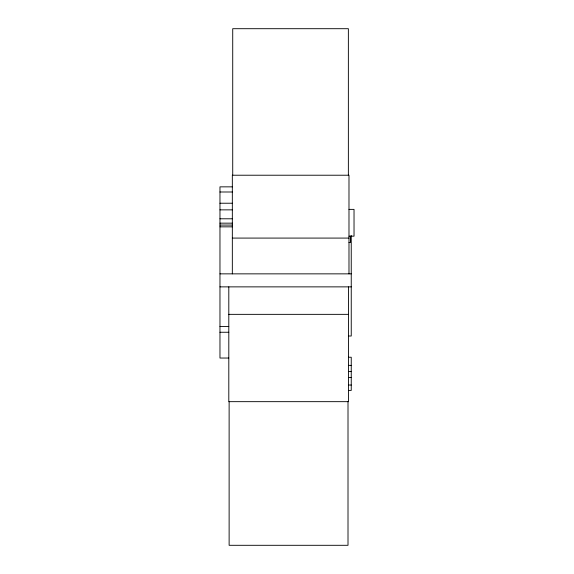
<?xml version="1.0" encoding="UTF-8"?>
<svg xmlns="http://www.w3.org/2000/svg" width="574" height="574" viewBox="0 0 574 574"><rect width="100%" height="100%" fill="white"/><g stroke="black" fill="none" stroke-linecap="round" stroke-linejoin="round"><path stroke-width="0.86" d="M232.334 186.851L219.971 186.851L219.971 358.04L228.804 358.04M219.971 191.996L232.334 191.996M219.971 203.225L232.334 203.225M348.985 209.381L354.029 209.381L354.029 236.172L348.985 236.172M219.971 209.862L232.334 209.862M219.971 218.787L232.334 218.787M219.971 223.157L232.334 223.157M219.971 225.065L232.334 225.065M219.971 226.845L232.334 226.845M232.334 238.081L348.985 238.081M348.985 242.45L350.506 242.45L350.506 236.172M219.971 273.855L351.245 273.855M219.971 286.871L351.245 286.871M228.804 314.351L348.432 314.351M219.971 326.556L228.804 326.556M219.971 332.253L228.804 332.253M348.569 336.012L351.245 336.012L351.245 235.505M348.432 357.243L351.245 357.243L351.245 390.413L348.432 390.413M348.432 365.365L351.245 365.365M348.432 371.579L351.245 371.579M348.432 377.498L351.245 377.498M348.432 385.039L351.245 385.039M348.985 273.855L348.985 175.221L232.334 175.221L232.334 273.855M348.432 286.871L348.432 401.664L228.804 401.664L228.804 286.871M348.368 175.221L348.368 28.7L232.721 28.7L232.721 175.221M348.009 401.664L348.009 545.3L229.126 545.3L229.126 401.664"/></g></svg>
